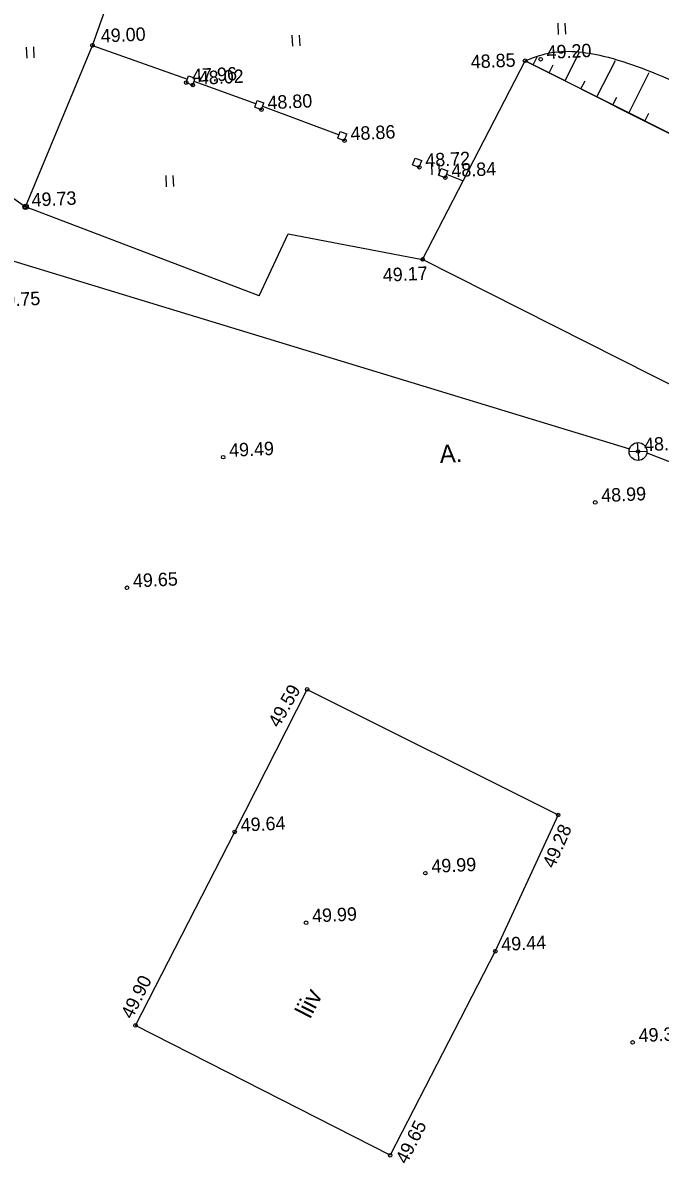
# Model space of a CAD drawing. Extents: x 641549 to 642076, y 6457469 to 6457996.
# Drawn here: x 641770.6 to 641806.3, y 6457701.6 to 6457765.3 of the extents above; entities that cross this region are included whole.
import ezdxf

# ---------------------------------------------------------------- set-up
doc = ezdxf.new("R2010")
doc.units = 0
for name, color, linetype in [('Level 1', 7, 'Continuous'), ('Level 14', 7, 'Continuous'), ('Level 22', 7, 'Continuous'), ('Level 28', 7, 'Continuous'), ('Level 30', 7, 'Continuous'), ('Level 31', 7, 'Continuous'), ('Level 4', 7, 'Continuous'), ('Level 41', 7, 'Continuous'), ('Level 42', 7, 'Continuous'), ('Level 54', 7, 'Continuous'), ('Level 58', 7, 'Continuous'), ('Level 59', 7, 'Continuous'), ('Level 63', 7, 'Continuous')]:
    doc.layers.add(name, color=color, linetype=linetype)

# ---------------------------------------------------------------- blocks, each defined once
blk = doc.blocks.new('V_AIPN')
at = {"layer": 'Level 28'}
blk.add_circle((0, 0), 148, dxfattribs=at)

msp = doc.modelspace()

# ---------------------------------------------------------------- linework, layer by layer
at = {"layer": 'Level 1'}
for p, q in [((641793.011, 6457752.114), (641798.743, 6457763.223)), ((641798.743, 6457763.223), (641798.743, 6457763.223)), ((641825.771, 6457749.619), (641798.743, 6457763.223)), ((641793.011, 6457752.114), (641793.011, 6457752.114)), ((641819.97, 6457738.478), (641793.011, 6457752.114))]:
    msp.add_line(p, q, dxfattribs=at)
at = {"layer": 'Level 14'}
for points in [[(641738.885, 6457761.544), (641804.581, 6457741.522)], [(641805.552, 6457741.296), (641808.344, 6457740.224)]]:
    msp.add_lwpolyline(points, dxfattribs=at)
at = {"layer": 'Level 22'}
for points in [[(641703.215, 6457737.054), (641709.033, 6457745.447), (641711.255, 6457748.474), (641713.491, 6457751.166), (641715.498, 6457753.769), (641720.953, 6457760.708), (641723.646, 6457764.197), (641727.449, 6457769.295), (641728.799, 6457771.532), (641730.641, 6457774.362), (641732.063, 6457776.732), (641733.748, 6457779.58), (641734.836, 6457781.313), (641737.259, 6457784.873), (641738.577, 6457786.668), (641739.857, 6457788.747), (641741.594, 6457791.597), (641743.367, 6457794.696), (641744.72, 6457797.452), (641745.687, 6457798.972), (641750.437, 6457806.685), (641752.172, 6457809.587), (641753.55, 6457811.8), (641759.526, 6457821.534), (641760.57, 6457823.084), (641761.7, 6457824.457), (641762.619, 6457825.353), (641767.341, 6457830.193), (641770.302, 6457833.487), (641772.159, 6457835.41), (641776.5, 6457839.968), (641778.853, 6457842.38), (641781.621, 6457845.355), (641784.312, 6457848.3), (641785.825, 6457849.819), (641791.34, 6457856.034), (641793.481, 6457858.54), (641795.054, 6457860.451), (641799.594, 6457865.929), (641801.67, 6457868.148), (641804.252, 6457871.244), (641806.023, 6457873.23)], [(641708.246, 6457727.689), (641711.255, 6457732.744), (641714.061, 6457737.769), (641717.851, 6457744.374), (641720.283, 6457748.5), (641722.236, 6457751.75), (641724.948, 6457756.419), (641726.815, 6457759.846), (641728.385, 6457762.405), (641731.116, 6457767.202), (641732.52, 6457769.986), (641733.892, 6457772.899), (641734.658, 6457774.307), (641735.396, 6457775.196), (641738.284, 6457778.753), (641740.507, 6457781.756), (641743.402, 6457785.385), (641745.42, 6457787.757), (641746.886, 6457789.741), (641752.096, 6457796.413), (641753.867, 6457798.54), (641760.797, 6457807.254), (641763.568, 6457810.748), (641766.244, 6457814.487), (641767.576, 6457816.569), (641772.165, 6457823.887), (641774.194, 6457827.166), (641775.867, 6457829.729), (641777.799, 6457832.705), (641779.025, 6457834.264), (641781.036, 6457836.79), (641785.266, 6457842.228), (641788.19, 6457845.78), (641790.352, 6457848.418), (641792.241, 6457850.783), (641797.105, 6457857.049), (641799.778, 6457860.435), (641802.035, 6457863.257), (641806.263, 6457868.234)]]:
    msp.add_spline(points, degree=3, dxfattribs=at)
at = {"layer": 'Level 28'}
for p, q in [((641774.543, 6457764.081), (641774.543, 6457764.081)), ((641779.784, 6457762.005), (641779.922, 6457762.381)), ((641779.784, 6457762.005), (641779.784, 6457762.005)), ((641780.16, 6457761.868), (641780.297, 6457762.243)), ((641780.16, 6457761.868), (641780.16, 6457761.868)), ((641783.62, 6457760.631), (641783.758, 6457761.007)), ((641783.996, 6457760.494), (641784.133, 6457760.87)), ((641783.996, 6457760.494), (641783.996, 6457760.494)), ((641788.267, 6457758.894), (641788.405, 6457759.269)), ((641788.643, 6457758.756), (641788.78, 6457759.132)), ((641788.643, 6457758.756), (641788.643, 6457758.756)), ((641792.449, 6457757.407), (641792.587, 6457757.782)), ((641792.825, 6457757.269), (641792.962, 6457757.645)), ((641792.825, 6457757.269), (641792.825, 6457757.269)), ((641793.907, 6457756.83), (641794.044, 6457757.206)), ((641794.282, 6457756.693), (641794.419, 6457757.069)), ((641794.282, 6457756.693), (641794.282, 6457756.693)), ((641770.803, 6457755.054), (641770.803, 6457755.054))]:
    msp.add_line(p, q, dxfattribs=at)
for points in [[(641770.803, 6457755.054), (641774.543, 6457764.081), (641782.483, 6457786.491), (641778.094, 6457793.603)], [(641774.543, 6457764.081), (641779.853, 6457762.193)], [(641779.784, 6457762.005), (641780.16, 6457761.868)], [(641779.922, 6457762.381), (641780.297, 6457762.243)], [(641783.689, 6457760.819), (641780.228, 6457762.056)], [(641783.758, 6457761.007), (641784.133, 6457760.87)], [(641784.064, 6457760.682), (641788.336, 6457759.082)], [(641783.62, 6457760.631), (641783.996, 6457760.494)], [(641788.267, 6457758.894), (641788.643, 6457758.756)], [(641788.405, 6457759.269), (641788.78, 6457759.132)], [(641792.587, 6457757.782), (641792.962, 6457757.645)], [(641792.449, 6457757.407), (641792.825, 6457757.269)], [(641793.907, 6457756.83), (641794.282, 6457756.693)], [(641794.044, 6457757.206), (641794.419, 6457757.069)], [(641794.351, 6457756.881), (641795.283, 6457756.518)]]:
    msp.add_lwpolyline(points, dxfattribs=at)
at = {"layer": 'Level 30'}
for p, q in [((641783.871, 6457750.087), (641770.803, 6457755.054)), ((641786.552, 6457728.07), (641786.552, 6457728.07)), ((641800.594, 6457721.048), (641800.594, 6457721.048)), ((641782.499, 6457720.102), (641782.499, 6457720.102)), ((641797.076, 6457713.43), (641797.076, 6457713.43)), ((641776.951, 6457709.279), (641776.951, 6457709.279)), ((641791.195, 6457702.022), (641791.195, 6457702.022))]:
    msp.add_line(p, q, dxfattribs=at)
for points in [[(641767.839, 6457757.167), (641770.803, 6457755.054)], [(641783.871, 6457750.087), (641785.482, 6457753.552), (641793.011, 6457752.114)], [(641776.951, 6457709.279), (641782.499, 6457720.102), (641786.552, 6457728.07), (641800.594, 6457721.048), (641797.076, 6457713.43), (641791.195, 6457702.022)], [(641791.195, 6457702.022), (641776.951, 6457709.279)]]:
    msp.add_lwpolyline(points, dxfattribs=at)
at = {"layer": 'Level 31'}
for p, q in [((641781.853, 6457741.056), (641781.853, 6457741.056)), ((641802.667, 6457738.526), (641802.667, 6457738.526)), ((641776.473, 6457733.755), (641776.473, 6457733.755)), ((641793.166, 6457717.793), (641793.166, 6457717.793)), ((641786.494, 6457715.021), (641786.494, 6457715.021)), ((641804.757, 6457708.33), (641804.757, 6457708.33))]:
    msp.add_line(p, q, dxfattribs=at)
for centre in [(641781.853, 6457741.056), (641802.667, 6457738.526), (641776.473, 6457733.755), (641793.166, 6457717.793), (641786.494, 6457715.021), (641804.757, 6457708.33)]:
    msp.add_circle(centre, 0.1, dxfattribs=at)
at = {"layer": 'Level 4'}
for q in [(641805.036, 6457741.872), (641804.559, 6457741.35), (641805.558, 6457741.395), (641805.058, 6457741.372), (641805.081, 6457740.873)]:
    msp.add_line((641805.058, 6457741.372), q, dxfattribs=at)
msp.add_circle((641805.058, 6457741.372), 0.5, dxfattribs=at)
at = {"layer": 'Level 41'}
for p, q in [((641800.568, 6457765.319), (641800.596, 6457764.7)), ((641800.974, 6457765.326), (641801.001, 6457764.718)), ((641785.703, 6457764.654), (641785.731, 6457764.034)), ((641786.108, 6457764.661), (641786.136, 6457764.052)), ((641770.838, 6457763.988), (641770.865, 6457763.369)), ((641771.243, 6457763.995), (641771.27, 6457763.387)), ((641799.611, 6457763.308), (641799.611, 6457763.308)), ((641793.507, 6457757.465), (641793.535, 6457756.846)), ((641793.913, 6457757.472), (641793.94, 6457756.864)), ((641778.642, 6457756.8), (641778.67, 6457756.18)), ((641779.048, 6457756.806), (641779.075, 6457756.198))]:
    msp.add_line(p, q, dxfattribs=at)
at = {"layer": 'Level 42'}
for p, q in [((641798.743, 6457763.223), (641799.636, 6457762.774)), ((641799.189, 6457762.999), (641799.413, 6457763.443)), ((641800.976, 6457762.099), (641801.791, 6457763.719)), ((641802.762, 6457761.2), (641803.79, 6457763.242)), ((641799.636, 6457762.774), (641800.529, 6457762.324)), ((641800.083, 6457762.549), (641800.307, 6457762.996)), ((641804.548, 6457760.301), (641805.684, 6457762.558)), ((641800.529, 6457762.324), (641801.422, 6457761.875)), ((641801.869, 6457761.65), (641802.094, 6457762.097)), ((641801.422, 6457761.875), (641802.315, 6457761.425)), ((641802.315, 6457761.425), (641803.209, 6457760.976)), ((641803.209, 6457760.976), (641804.102, 6457760.526)), ((641803.655, 6457760.751), (641803.88, 6457761.197)), ((641804.102, 6457760.526), (641804.995, 6457760.077)), ((641804.995, 6457760.077), (641805.888, 6457759.627)), ((641805.441, 6457759.852), (641805.666, 6457760.298)), ((641805.888, 6457759.627), (641806.781, 6457759.177))]:
    msp.add_line(p, q, dxfattribs=at)
msp.add_spline([(641798.743, 6457763.223), (641800.028, 6457763.645), (641801.552, 6457763.736), (641803.113, 6457763.487), (641807.401, 6457761.939)], degree=3, dxfattribs=at)
at = {"layer": 'Level 54'}
for centre in [(641774.543, 6457764.081), (641798.743, 6457763.223), (641799.611, 6457763.308), (641779.784, 6457762.005), (641780.16, 6457761.868), (641783.996, 6457760.494), (641788.643, 6457758.756), (641792.825, 6457757.269), (641794.282, 6457756.693), (641770.803, 6457755.054), (641793.011, 6457752.114), (641781.853, 6457741.056), (641805.058, 6457741.372), (641802.667, 6457738.526), (641776.473, 6457733.755), (641782.499, 6457720.102), (641793.166, 6457717.793), (641786.494, 6457715.021), (641797.076, 6457713.43), (641804.757, 6457708.33)]:
    msp.add_circle(centre, 0.1, dxfattribs=at)
at = {"layer": 'Level 59'}
for centre in [(641786.552, 6457728.07), (641800.594, 6457721.048), (641776.951, 6457709.279), (641791.195, 6457702.022)]:
    msp.add_circle(centre, 0.1, dxfattribs=at)

# ---------------------------------------------------------------- block references
at = {"layer": 'Level 28', "xscale": 0.0009998989885521001, "yscale": 0.0009998989885521001, "rotation": 92.56395476001755}
msp.add_blockref('V_AIPN', (641770.803, 6457755.054), dxfattribs=at)

# ---------------------------------------------------------------- texts
at = {"layer": 'Level 31'}
for s, p in [('49.49', (641782.203, 6457741.071)), ('48.99', (641803.017, 6457738.541)), ('49.65', (641776.823, 6457733.77)), ('49.99', (641793.516, 6457717.809)), ('49.99', (641786.844, 6457715.037)), ('49.32', (641805.107, 6457708.346))]:
    msp.add_text(s, height=0.7499, rotation=2.56395, dxfattribs=at).set_placement(p)
at = {"layer": 'Level 58'}
for s, rotation, p in [('A.', 2.56395, (641793.987, 6457740.734)), ('liiv', 62.72938, (641786.721, 6457709.607))]:
    msp.add_text(s, height=0.9999, rotation=rotation, dxfattribs=at).set_placement(p)
at = {"layer": 'Level 59'}
for s, rotation, p in [('49.00', 2.56395, (641775.024, 6457764.241)), ('48.85', 2.56395, (641795.716, 6457762.789)), ('49.73', 2.56395, (641771.153, 6457755.07)), ('49.17', 2.56395, (641790.8, 6457750.867)), ('49.75', 2.56395, (641769.133, 6457749.459)), ('49.59', 60.19645, (641784.971, 6457725.882)), ('49.28', 66.25652, (641800.365, 6457718.016)), ('49.90', 63.42837, (641776.765, 6457709.591)), ('49.65', 62.98875, (641792.121, 6457701.479))]:
    msp.add_text(s, height=0.7499, rotation=rotation, dxfattribs=at).set_placement(p)
at = {"layer": 'Level 63'}
for s, p in [('49.20', (641799.96, 6457763.324)), ('47.96', (641780.134, 6457762.021)), ('48.02', (641780.509, 6457761.883)), ('48.80', (641784.345, 6457760.51)), ('48.86', (641788.992, 6457758.772)), ('48.72', (641793.175, 6457757.285)), ('48.84', (641794.632, 6457756.709)), ('48.99', (641805.408, 6457741.388)), ('49.64', (641782.849, 6457720.117)), ('49.44', (641797.426, 6457713.446))]:
    msp.add_text(s, height=0.7499, rotation=2.56395, dxfattribs=at).set_placement(p)

doc.saveas('drawing.dxf')
